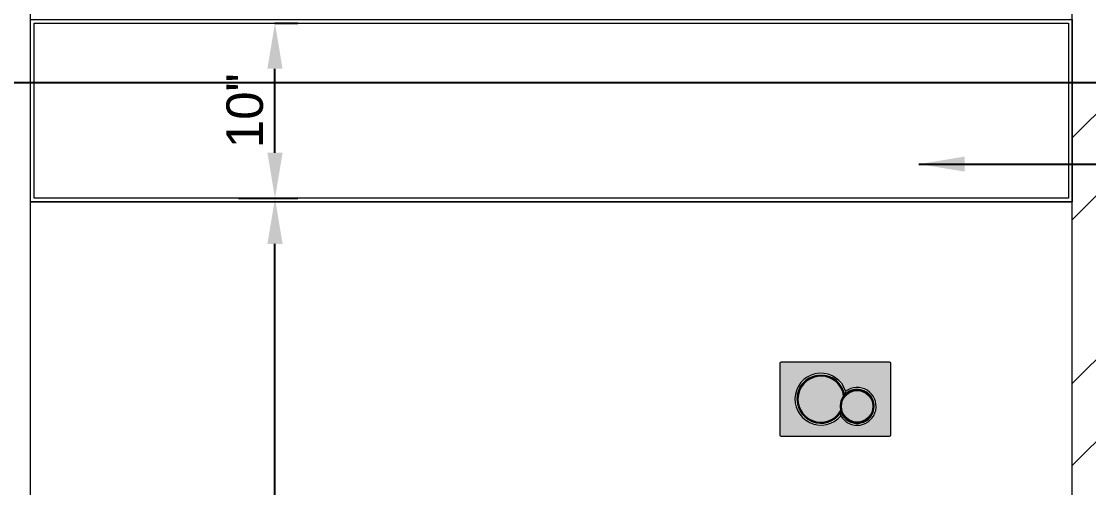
# Model space of a CAD drawing. Header units: inches. Extents: x 213 to 17763, y -4830 to 1802.
# Drawn here: x 5476.8 to 5535.3, y 1087.8 to 1113.3 of the extents above; entities that cross this region are included whole.
import ezdxf

# ---------------------------------------------------------------- set-up
doc = ezdxf.new("R2010")
doc.units = ezdxf.units.IN
doc.header["$MEASUREMENT"] = 0
doc.linetypes.add('ACAD_ISO02W100', pattern=[15, 12, -3])
doc.linetypes.add('AUDIT_D_060311083008-3', pattern=[0])
doc.layers.add('.', color=30, linetype='Continuous')
doc.layers.add('dwgmodels.com', color=250, linetype='Continuous')
doc.styles.get("Standard").update_dxf_attribs({"font": 'arial.ttf'})
doc.dimstyles.new('ISO-25', dxfattribs={"dimtxt": 4.5, "dimasz": 2.5, "dimexe": 1.25, "dimexo": 0.625, "dimtad": 1, "dimdec": 0, "dimlunit": 4, "dimtxsty": 'Standard', "dimcen": 2.5, "dimadec": 0, "dimazin": 0, "dimtfac": 1, "dimtdec": 0, "dimtmove": 0, "dimatfit": 3, "dimfxl": 1, "dimarcsym": 0})

# ---------------------------------------------------------------- blocks, each defined once
blk = doc.blocks.new('jiQUSZGQy')
at = {"lineweight": 5}
h = blk.add_hatch(color=7, dxfattribs=at)
h.dxf.hatch_style = 1
h.paths.add_polyline_path([(45566.03, 26388.733, 0.414214), (45565.956, 26388.807), (45560.03, 26388.807, 0.414214), (45559.956, 26388.733), (45559.956, 26384.832, 0.414214), (45560.03, 26384.758), (45565.956, 26384.758, 0.414214), (45566.03, 26384.832)])
h.paths.add_polyline_path([(45563.289, 26385.869, -3.897259), (45563.556, 26387.21, -2.657876)], flags=16)
h.paths.add_polyline_path([(45563.308, 26386.06, -5.169136), (45563.501, 26387.027, -3.525279)], flags=0)
h.paths.add_polyline_path([(45565.089, 26386.388, -1), (45563.287, 26386.388, -1)], flags=0)
h.paths.add_polyline_path([(45565.052, 26386.388, -1), (45563.324, 26386.388, -1)], flags=0)
h.paths.add_polyline_path([(45563.48, 26387.003, 0.265755), (45563.298, 26386.09, -5.379973)], flags=0)
h.paths.add_polyline_path([(45563.284, 26386.137, -0.237767), (45563.448, 26386.965, 5.791058)], flags=0)
h.paths.add_polyline_path([(45563.324, 26386.388, 1), (45565.052, 26386.388, 1)], flags=0)
h = blk.add_hatch(color=7, dxfattribs=at)
h.dxf.hatch_style = 1
h.paths.add_polyline_path([(45563.284, 26386.137, -0.237767), (45563.448, 26386.965, 5.791058)])
h.paths.add_polyline_path([(45565.052, 26386.388, 1), (45563.324, 26386.388, 1)])
at = {"layer": 'dwgmodels.com', "color": 18, "lineweight": 5, "true_color": 0x000000}
for p, q in [((45563.556, 26387.21), (45563.501, 26387.027)), ((45563.289, 26385.869), (45563.308, 26386.06))]:
    blk.add_line(p, q, dxfattribs=at)
for points in [[(45559.956, 26388.733), (45559.956, 26384.832)], [(45565.956, 26388.807), (45560.03, 26388.807)], [(45566.03, 26384.832), (45566.03, 26388.733)], [(45560.03, 26384.758), (45565.956, 26384.758)]]:
    blk.add_lwpolyline(points, dxfattribs=at)
for radius in [0.901, 0.864]:
    blk.add_circle((45564.188, 26386.388), radius, dxfattribs=at)
for centre, radius, start, end in [((45560.03, 26388.733), 0.0741, 90, 180), ((45565.956, 26388.733), 0.0741, 0, 90), ((45562.202, 26386.783), 1.42, 17.52754, 319.96319), ((45562.202, 26386.783), 1.321, 10.64328, 326.84746), ((45562.202, 26386.783), 1.296, 9.80469, 327.68605), ((45562.202, 26386.783), 1.259, 8.33981, 329.15093), ((45564.188, 26386.388), 1.037, 209.98201, 127.50873), ((45564.188, 26386.388), 0.938, 138.98005, 198.51069), ((45564.188, 26386.388), 0.938, 200.41899, 137.07175), ((45560.03, 26384.832), 0.0741, 180, 270), ((45565.956, 26384.832), 0.0741, 270, 0)]:
    blk.add_arc(centre, radius, start, end, dxfattribs=at)
blk = doc.blocks.new('*D384')
at = {"color": 0, "linetype": 'ACAD_ISO02W100', "lineweight": -2, "transparency": 16777216}
for p, q in [((5488.701, 1103.647), (5491.951, 1103.647)), ((5488.701, 1061.447), (5491.951, 1061.447))]:
    blk.add_line(p, q, dxfattribs=at)
at = {"color": 0, "linetype": 'AUDIT_D_060311083008-3', "lineweight": -2, "transparency": 16777216}
blk.add_line((5490.701, 1063.947), (5490.701, 1101.147), dxfattribs=at)
at = {"color": 0, "transparency": 16777216}
for points in [[(5490.284, 1101.147), (5491.117, 1101.147), (5490.701, 1103.647)], [(5490.284, 1063.947), (5491.117, 1063.947), (5490.701, 1061.447)]]:
    blk.add_solid(points, dxfattribs=at)
at = {"layer": 'Defpoints', "color": 0, "transparency": 16777216}
for p in [(5477.504, 1103.647), (5490.701, 1103.647), (5477.304, 1061.447)]:
    blk.add_point(p, dxfattribs=at)
at = {"color": 0, "lineweight": 5, "transparency": 16777216, "insert": (5489.054, 1082.547), "char_height": 2, "attachment_point": 5, "rotation": 90}
blk.add_mtext('3\'-6"', dxfattribs=at)
blk = doc.blocks.new('*D385')
at = {"color": 0, "linetype": 'ACAD_ISO02W100', "lineweight": -2, "transparency": 16777216}
for p, q in [((5490.701, 1113.247), (5491.951, 1113.247)), ((5490.701, 1103.647), (5491.951, 1103.647))]:
    blk.add_line(p, q, dxfattribs=at)
at = {"color": 0, "linetype": 'AUDIT_D_060311083008-3', "lineweight": -2, "transparency": 16777216}
blk.add_line((5490.701, 1106.147), (5490.701, 1110.747), dxfattribs=at)
at = {"color": 0, "transparency": 16777216}
for points in [[(5490.284, 1110.747), (5491.117, 1110.747), (5490.701, 1113.247)], [(5490.284, 1106.147), (5491.117, 1106.147), (5490.701, 1103.647)]]:
    blk.add_solid(points, dxfattribs=at)
at = {"layer": 'Defpoints', "color": 0, "transparency": 16777216}
for p in [(5490.701, 1113.247), (5490.701, 1113.247), (5490.701, 1103.647)]:
    blk.add_point(p, dxfattribs=at)
at = {"color": 0, "lineweight": 5, "transparency": 16777216, "insert": (5489.054, 1108.447), "char_height": 2, "attachment_point": 5, "rotation": 90}
blk.add_mtext('10"', dxfattribs=at)

msp = doc.modelspace()

# ---------------------------------------------------------------- hatches: boundary and pattern name
at = {"layer": '.', "lineweight": 5, "true_color": 0xed1f24}
h = msp.add_hatch(dxfattribs=at)
h.set_pattern_fill('ANSI32', color=240)
h.set_pattern_definition([(45, (-518.696, 711.447), (-6.735192, 6.735192), []), (45, (-514.206, 711.447), (-6.735192, 6.735192), [])])
h.paths.add_polyline_path([(5444.304, 1175.447), (5439.304, 1175.447), (5439.304, 1061.447), (5444.304, 1061.447)])
h.paths.add_polyline_path([(5543.385, 1175.447), (5534.385, 1175.447), (5534.385, 1061.447), (5543.385, 1061.447)])

# ---------------------------------------------------------------- linework, layer by layer
at = {"lineweight": 5}
for p, q in [((5534.385, 1061.447), (5534.385, 1175.447)), ((5477.304, 1061.447), (5477.304, 1157.447)), ((5477.304, 1103.447), (5534.385, 1103.447))]:
    msp.add_line(p, q, dxfattribs=at)
for points in [[(5477.304, 1113.447), (5534.385, 1113.447), (5534.385, 1103.447), (5477.304, 1103.447)], [(5477.504, 1113.247), (5534.185, 1113.247), (5534.185, 1103.647), (5477.504, 1103.647)]]:
    msp.add_lwpolyline(points, close=True, dxfattribs=at)

# ---------------------------------------------------------------- block references
msp.add_blockref('jiQUSZGQy', (-40041.591, -25294.143), dxfattribs=at)

# ---------------------------------------------------------------- dimensions: what is measured, and where the dimension line sits
for base, p1, p2, picture, middle in [((5490.701, 1113.247), (5490.701, 1103.647), (5490.701, 1113.247), '*D385', (5489.054, 1108.447)), ((5490.701, 1103.647), (5477.304, 1061.447), (5477.504, 1103.647), '*D384', (5489.054, 1082.547))]:
    dim = msp.add_linear_dim(base=base, p1=p1, p2=p2, angle=90, dimstyle='ISO-25', override={"dimtxt": 2, "dimtmove": 1, "dimfxl": 2, "dimfxlon": 1, "dimarcsym": 2}, dxfattribs=at)
    dim.commit()
    dim.dimension.update_dxf_attribs({"geometry": picture, "text_midpoint": middle})

# ---------------------------------------------------------------- leaders
for points in [[(5464.863, 1109.995), (5556.494, 1109.995)], [(5525.984, 1105.522), (5556.494, 1105.522)]]:
    msp.add_leader(points, dimstyle='ISO-25', override={"dimgap": 0.625, "dimtad": 0}, dxfattribs=at)

doc.saveas('drawing.dxf')
